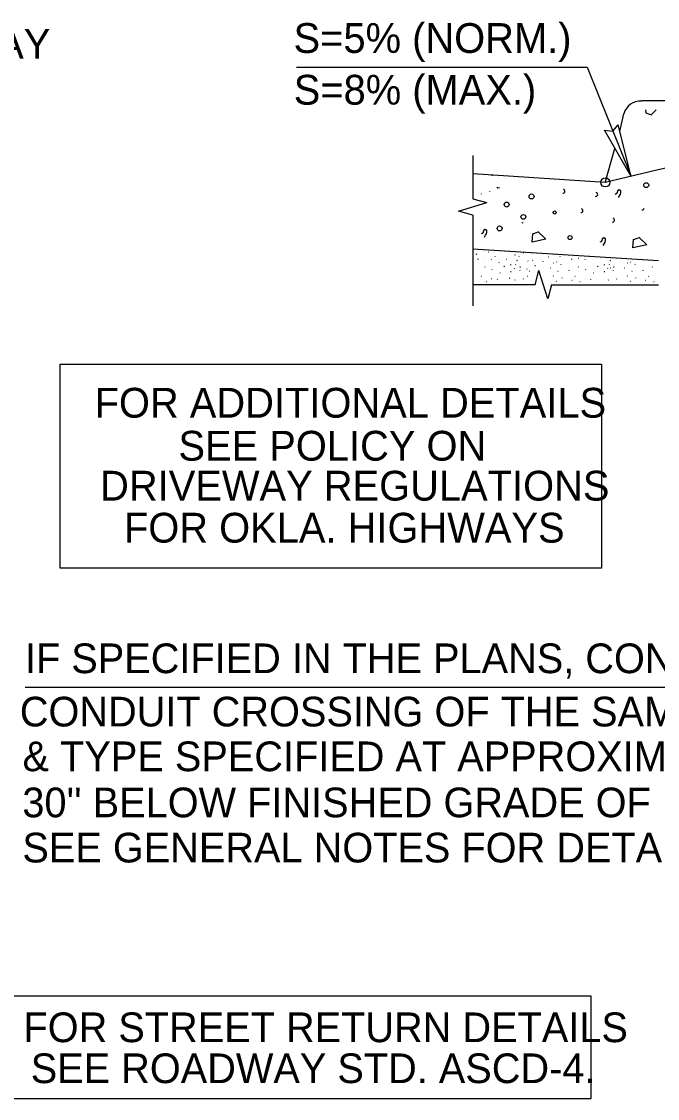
# Model space of a CAD drawing. Extents: x 990 to 1350, y 28 to 297.
# Drawn here: x 1098.92 to 1126.66, y 157.32 to 204.31 of the extents above; entities that cross this region are included whole.
import ezdxf

# ---------------------------------------------------------------- set-up
doc = ezdxf.new("R2010")
doc.units = 0
doc.layers.add('Default', color=7, linetype='Continuous')

msp = doc.modelspace()

# ---------------------------------------------------------------- linework, layer by layer
at = {"layer": 'Default'}
for p, q in [((1125.019, 199.505), (1125.2, 200.28)), ((1125.51, 197.552), (1124.941, 199.803)), ((1125.51, 197.552), (1124.355, 199.566)), ((1124.384, 197.287), (1124.805, 198.774)), ((1118.605, 198.462), (1118.605, 196.577)), ((1124.384, 197.287), (1118.61, 197.656)), ((1119.441, 197.59), (1119.435, 197.573)), ((1119.336, 196.913), (1119.331, 196.896)), ((1117.983, 196.029), (1119.222, 196.412)), ((1118.605, 196.577), (1119.222, 196.412)), ((1118.984, 196.796), (1118.979, 196.779)), ((1118.605, 195.863), (1117.983, 196.029)), ((1118.605, 195.863), (1118.605, 191.899)), ((1126.714, 193.863), (1118.605, 194.381)), ((1118.746, 194.172), (1118.779, 194.156)), ((1119.294, 194.255), (1119.305, 194.266)), ((1119.563, 194.069), (1119.574, 194.058)), ((1120.454, 194.097), (1120.437, 194.124)), ((1120.612, 194.053), (1120.623, 194.064)), ((1120.803, 194.212), (1120.814, 194.223)), ((1121.905, 194.035), (1121.916, 194.046)), ((1122.175, 194.146), (1122.186, 194.157)), ((1122.4, 194.058), (1122.411, 194.047)), ((1123.642, 194.069), (1123.653, 194.058)), ((1118.841, 193.922), (1118.846, 193.949)), ((1119.125, 193.976), (1119.136, 193.987)), ((1119.131, 193.605), (1119.142, 193.594)), ((1119.415, 193.922), (1119.426, 193.933)), ((1119.748, 193.784), (1119.759, 193.795)), ((1119.989, 193.61), (1119.967, 193.637)), ((1120.076, 193.944), (1120.087, 193.933)), ((1120.268, 193.681), (1120.273, 193.709)), ((1120.47, 193.692), (1120.486, 193.709)), ((1120.525, 193.878), (1120.552, 193.889)), ((1120.661, 193.605), (1120.689, 193.61)), ((1121.006, 193.862), (1121.017, 193.851)), ((1121.208, 193.878), (1121.219, 193.889)), ((1121.319, 193.667), (1121.335, 193.661)), ((1121.656, 193.84), (1121.667, 193.829)), ((1122.115, 193.774), (1122.126, 193.785)), ((1122.263, 193.818), (1122.274, 193.807)), ((1122.454, 193.709), (1122.465, 193.72)), ((1122.92, 193.922), (1122.926, 193.949)), ((1123.204, 193.976), (1123.215, 193.987)), ((1123.21, 193.605), (1123.221, 193.594)), ((1123.494, 193.922), (1123.505, 193.933)), ((1124.068, 193.61), (1124.046, 193.637)), ((1124.156, 193.944), (1124.167, 193.933)), ((1124.347, 193.681), (1124.352, 193.709)), ((1124.549, 193.692), (1124.566, 193.709)), ((1124.604, 193.878), (1124.631, 193.889)), ((1124.74, 193.605), (1124.768, 193.61)), ((1125.339, 193.774), (1125.35, 193.785)), ((1125.487, 193.818), (1125.498, 193.807)), ((1125.678, 193.709), (1125.689, 193.72)), ((1126.434, 193.605), (1126.445, 193.594)), ((1118.972, 193.2), (1118.988, 193.178)), ((1119.409, 193.102), (1119.42, 193.091)), ((1119.442, 193.473), (1119.453, 193.484)), ((1119.792, 193.342), (1119.803, 193.348)), ((1120.199, 193.119), (1120.216, 193.113)), ((1120.284, 193.381), (1120.251, 193.386)), ((1120.41, 193.55), (1120.421, 193.539)), ((1120.541, 193.566), (1120.547, 193.555)), ((1120.667, 193.452), (1120.661, 193.457)), ((1120.973, 193.501), (1120.984, 193.512)), ((1120.993, 193.197), (1121.01, 193.192)), ((1121.084, 193.419), (1121.101, 193.414)), ((1121.326, 192.819), (1121.493, 193.448)), ((1121.876, 192.209), (1121.493, 193.448)), ((1121.996, 193.562), (1122.012, 193.557)), ((1122.113, 193.21), (1122.129, 193.205)), ((1122.321, 193.419), (1122.337, 193.414)), ((1122.487, 193.113), (1122.498, 193.124)), ((1122.822, 193.435), (1122.811, 193.463)), ((1123.051, 193.2), (1123.068, 193.178)), ((1123.489, 193.102), (1123.5, 193.091)), ((1123.521, 193.473), (1123.532, 193.484)), ((1123.871, 193.342), (1123.882, 193.348)), ((1124.363, 193.381), (1124.331, 193.386)), ((1124.489, 193.55), (1124.5, 193.539)), ((1124.62, 193.566), (1124.626, 193.555)), ((1124.746, 193.452), (1124.74, 193.457)), ((1125.22, 193.562), (1125.236, 193.557)), ((1125.337, 193.21), (1125.353, 193.205)), ((1125.545, 193.419), (1125.561, 193.414)), ((1125.711, 193.113), (1125.722, 193.124)), ((1126.046, 193.435), (1126.035, 193.463)), ((1126.275, 193.2), (1126.292, 193.178)), ((1121.326, 192.819), (1118.605, 192.819)), ((1119.196, 192.97), (1119.207, 192.959)), ((1119.672, 193.053), (1119.683, 193.064)), ((1120.437, 193.02), (1120.448, 193.031)), ((1120.798, 193.08), (1120.814, 193.074)), ((1122.039, 192.819), (1121.876, 192.209)), ((1122.039, 192.819), (1126.714, 192.819)), ((1122.247, 192.976), (1122.258, 192.965)), ((1122.92, 193.028), (1122.936, 193.022)), ((1123.275, 192.97), (1123.286, 192.959)), ((1123.751, 193.053), (1123.762, 193.064)), ((1124.516, 193.02), (1124.527, 193.031)), ((1124.877, 193.08), (1124.894, 193.074)), ((1125.471, 192.976), (1125.482, 192.965)), ((1126.144, 193.028), (1126.16, 193.022)), ((1126.5, 192.97), (1126.511, 192.959))]:
    msp.add_line(p, q, dxfattribs=at)
for points in [[(1110.912, 202.32), (1123.598, 202.32), (1125.51, 197.552)], [(1135.392, 197.213), (1135.392, 200.84), (1125.96, 200.84)], [(1126.145, 200.449), (1126.154, 200.327), (1126.365, 200.257)], [(1126.379, 200.229), (1126.609, 200.449)], [(1124.355, 199.566), (1124.717, 199.52), (1124.941, 199.803)], [(1135.392, 199.724), (1126.695, 197.831), (1124.384, 197.287)], [(1119.652, 197.075), (1119.703, 197.055), (1119.773, 197.069)], [(1124.966, 196.624), (1125.008, 196.708), (1125.05, 196.778), (1125.064, 196.848), (1125.064, 196.918), (1124.994, 196.961), (1124.924, 196.918), (1124.91, 196.848), (1124.854, 196.792), (1124.821, 196.768)], [(1120.751, 195.528), (1120.761, 195.534), (1120.784, 195.52)], [(1119.121, 194.896), (1119.163, 194.98), (1119.205, 195.05), (1119.219, 195.121), (1119.219, 195.191), (1119.149, 195.233), (1119.079, 195.191), (1119.065, 195.121), (1119.009, 195.065), (1118.976, 195.04)], [(1121.444, 195.142), (1121.795, 194.805), (1121.191, 194.679), (1121.219, 195.044), (1121.43, 195.114)], [(1124.298, 194.531), (1124.34, 194.615), (1124.382, 194.685), (1124.396, 194.755), (1124.396, 194.825), (1124.326, 194.867), (1124.256, 194.825), (1124.242, 194.755), (1124.185, 194.699), (1124.153, 194.675)], [(1125.842, 194.896), (1126.193, 194.559), (1125.589, 194.432), (1125.617, 194.797), (1125.828, 194.868)], [(1099.084, 175.266), (1132.733, 175.266)]]:
    msp.add_lwpolyline(points, dxfattribs=at)
for points in [[(1100.606, 189.364), (1124.217, 189.364), (1124.217, 180.454), (1100.606, 180.454)], [(1098.324, 157.324), (1123.777, 157.324), (1123.777, 161.793), (1098.324, 161.793)]]:
    msp.add_lwpolyline(points, close=True, dxfattribs=at)
for centre, radius in [((1124.384, 197.286), 0.198), ((1126.172, 197.169), 0.108), ((1120.085, 196.322), 0.108), ((1121.169, 196.677), 0.108), ((1122.18, 195.975), 0.0675), ((1120.813, 195.783), 0.104), ((1119.777, 195.281), 0.108), ((1122.849, 194.882), 0.0867)]:
    msp.add_circle(centre, radius, dxfattribs=at)
for centre, radius, start, end in [((1125.92, 200.096), 0.743, 86.8776, 165.6038), ((1122.54, 196.903), 0.0867, 267.8681, 74.1894), ((1123.968, 196.765), 0.0867, 267.8681, 74.1894), ((1123.324, 196.058), 0.0867, 267.8681, 74.1894), ((1126.011, 196.16), 0.0675, 247.4428, 8.6009), ((1124.702, 195.643), 0.0867, 267.8681, 74.1894)]:
    msp.add_arc(centre, radius, start, end, dxfattribs=at)

# ---------------------------------------------------------------- texts
for s, height, p in [('CONSTRUCT DRIVEWAY ', 1.295, (1079.589, 202.682)), ('S=5% (NORM.)                        ', 1.3, (1110.789, 202.937)), ('S=8% (MAX.)                        ', 1.3, (1110.796, 200.681)), ('FOR ADDITIONAL DETAILS ', 1.3, (1102.11, 187.025)), ('SEE POLICY ON', 1.3, (1105.767, 185.149)), ('DRIVEWAY REGULATIONS', 1.3, (1102.351, 183.407)), ('FOR OKLA. HIGHWAYS', 1.3, (1103.39, 181.574)), ('IF SPECIFIED IN THE PLANS, CONSTRUCT', 1.295, (1099.073, 175.878)), ('CONDUIT CROSSING OF THE SAME SIZE', 1.295, (1098.848, 173.554)), ('& TYPE SPECIFIED AT APPROXIMATELY', 1.295, (1098.971, 171.602)), ("30'' BELOW FINISHED GRADE OF RAMP.", 1.295, (1098.959, 169.591)), ('SEE GENERAL NOTES FOR DETAILS.', 1.295, (1098.96, 167.62)), ('FOR STREET RETURN DETAILS', 1.295, (1099.009, 159.78)), ('SEE ROADWAY STD. ASCD-4.', 1.295, (1099.324, 157.993))]:
    msp.add_text(s, height=height, dxfattribs=at).set_placement(p)

doc.saveas('drawing.dxf')
